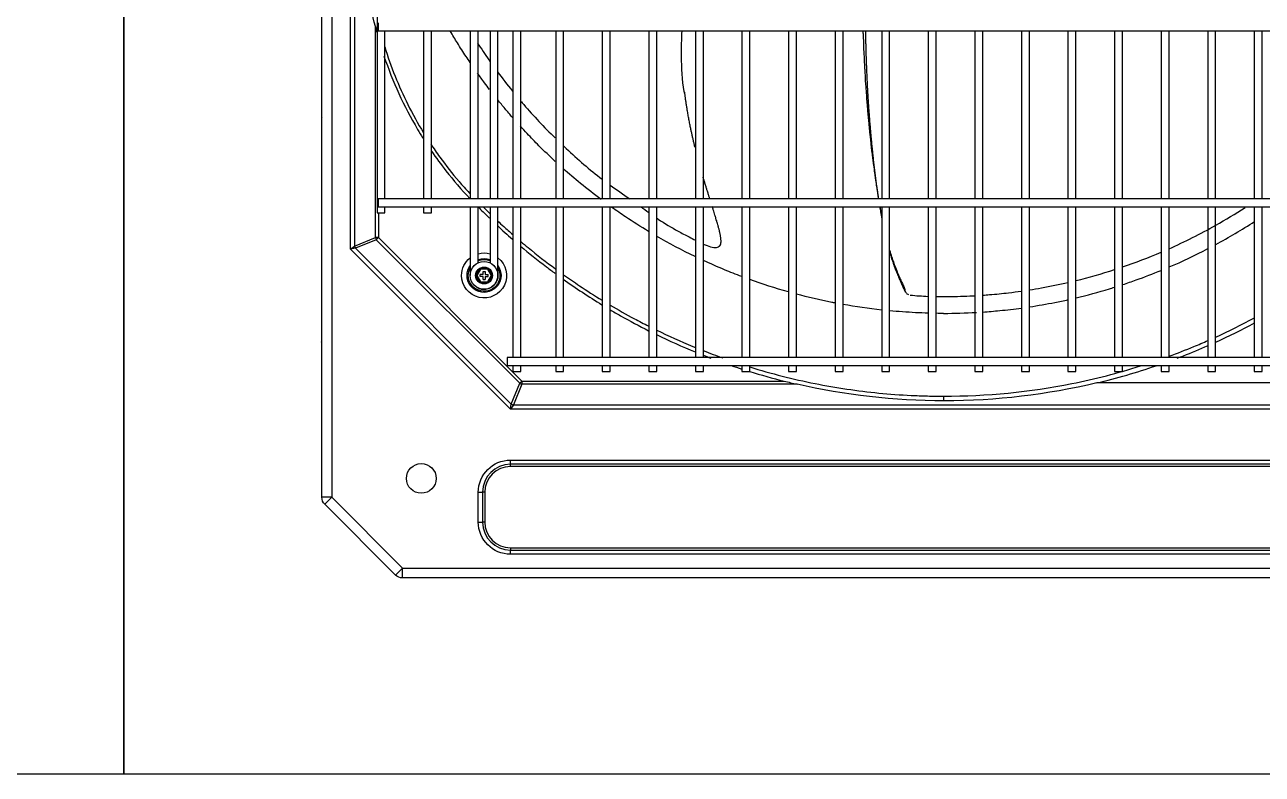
# Model space of a CAD drawing. Header units: millimetres. Extents: x 0 to 504600, y 0 to 118800.
# Drawn here: x 431814 to 432439, y 47238 to 47616 of the extents above; entities that cross this region are included whole.
import ezdxf

# ---------------------------------------------------------------- set-up
doc = ezdxf.new("R2010")
doc.units = ezdxf.units.MM
doc.header["$LTSCALE"] = 200
doc.layers.add('LG-AIRCON', color=240, linetype='Continuous')

# ---------------------------------------------------------------- blocks, each defined once
blk = doc.blocks.new('NEWUXB+UXA 1')
at = {"layer": 'LG-AIRCON', "color": 0}
for p, q in [((-621.14, 40.68), (-621.14, 721.67)), ((-616.14, 721.67), (-616.14, 40.68)), ((-606.73, 165.82), (-606.73, 656.37)), ((-604.61, 654.85), (-604.61, 167.34)), ((-593.28, 638.06), (-593.28, 184.13)), ((-594.14, 171.68), (-594.14, 278.15)), ((-592.71, 279.92), (-592.71, 277.92)), ((-592.71, 277.92), (-592.71, 275.92)), ((-592.71, 275.92), (591.81, 275.92)), ((-589.28, 191.13), (-589.28, 275.92)), ((-569.78, 275.92), (-569.78, 191.13)), ((-565.79, 191.13), (-565.79, 275.92)), ((-546.29, 275.92), (-546.29, 191.14)), ((-542.29, 191.14), (-542.29, 275.92)), ((-536.29, 275.92), (-536.29, 191.13)), ((-532.29, 191.13), (-532.29, 275.92)), ((-524.72, 275.92), (-524.72, 191.14)), ((-520.72, 191.14), (-520.72, 275.92)), ((-503.16, 275.92), (-503.16, 191.14)), ((-499.16, 191.14), (-499.16, 275.92)), ((-479.66, 275.92), (-479.66, 191.14)), ((-475.66, 191.14), (-475.66, 275.92)), ((-456.16, 275.92), (-456.16, 191.14)), ((-452.16, 191.14), (-452.16, 275.92)), ((-432.67, 275.92), (-432.67, 191.14)), ((-428.67, 191.14), (-428.67, 275.92)), ((-409.17, 275.92), (-409.17, 191.14)), ((-405.17, 191.14), (-405.17, 275.92)), ((-385.67, 275.92), (-385.67, 191.14)), ((-381.67, 191.14), (-381.67, 275.92)), ((-362.18, 275.92), (-362.18, 191.14)), ((-358.18, 191.14), (-358.18, 275.92)), ((-338.68, 275.92), (-338.68, 191.14)), ((-334.68, 191.14), (-334.68, 275.92)), ((-315.19, 275.92), (-315.19, 191.14)), ((-311.19, 191.14), (-311.19, 275.92)), ((-291.69, 275.92), (-291.69, 191.14)), ((-287.69, 191.14), (-287.69, 275.92)), ((-268.19, 275.92), (-268.19, 191.14)), ((-264.19, 191.14), (-264.19, 275.92)), ((-244.7, 275.92), (-244.7, 191.14)), ((-240.7, 191.14), (-240.7, 275.92)), ((-221.2, 275.92), (-221.2, 191.14)), ((-217.2, 191.14), (-217.2, 275.92)), ((-197.7, 275.92), (-197.7, 191.14)), ((-193.7, 191.14), (-193.7, 275.92)), ((-174.21, 275.92), (-174.21, 191.14)), ((-170.21, 191.14), (-170.21, 275.92)), ((-150.71, 275.92), (-150.71, 191.14)), ((-146.71, 191.14), (-146.71, 275.92)), ((-621.34, 231.79), (-621.34, 228.79)), ((-621.34, 228.79), (-621.34, 206.96)), ((-621.14, 228.79), (-621.34, 228.79)), ((591.81, 191.13), (-592.71, 191.13)), ((-592.71, 191.13), (-592.71, 189.13)), ((-592.71, 189.13), (-592.71, 187.13)), ((-593.28, 184.13), (-589.28, 184.13)), ((-592.71, 187.13), (591.81, 187.13)), ((-592.58, 184.13), (-592.58, 171.68)), ((-589.28, 184.13), (-589.28, 187.13)), ((-569.78, 187.13), (-569.78, 184.13)), ((-569.78, 184.13), (-565.79, 184.13)), ((-565.79, 184.13), (-565.79, 187.13)), ((-546.29, 187.14), (-546.29, 175.79)), ((-542.29, 175.79), (-542.29, 187.14)), ((-536.29, 187.13), (-536.29, 175.79)), ((-532.29, 175.79), (-532.29, 187.13)), ((-524.72, 187.14), (-524.72, 111.15)), ((-520.72, 111.15), (-520.72, 187.14)), ((-503.16, 187.14), (-503.16, 111.15)), ((-499.16, 111.15), (-499.16, 187.14)), ((-479.66, 187.14), (-479.66, 111.15)), ((-475.66, 111.15), (-475.66, 187.14)), ((-456.16, 187.14), (-456.16, 111.15)), ((-452.16, 111.15), (-452.16, 187.14)), ((-432.67, 187.14), (-432.67, 111.15)), ((-428.67, 111.15), (-428.67, 187.14)), ((-409.17, 187.14), (-409.17, 111.15)), ((-405.17, 111.15), (-405.17, 187.14)), ((-385.67, 187.14), (-385.67, 111.15)), ((-381.67, 111.15), (-381.67, 187.14)), ((-362.18, 187.14), (-362.18, 111.15)), ((-358.18, 111.15), (-358.18, 187.14)), ((-338.68, 187.14), (-338.68, 111.15)), ((-334.68, 111.15), (-334.68, 187.14)), ((-315.19, 187.14), (-315.19, 111.15)), ((-311.19, 111.15), (-311.19, 187.14)), ((-291.69, 187.14), (-291.69, 111.15)), ((-287.69, 111.15), (-287.69, 187.14)), ((-268.19, 187.14), (-268.19, 111.15)), ((-264.19, 111.15), (-264.19, 187.14)), ((-244.7, 187.14), (-244.7, 111.15)), ((-240.7, 111.15), (-240.7, 187.14)), ((-221.2, 187.14), (-221.2, 111.15)), ((-217.2, 111.15), (-217.2, 187.14)), ((-197.7, 187.14), (-197.7, 111.15)), ((-193.7, 111.15), (-193.7, 187.14)), ((-174.21, 187.14), (-174.21, 111.15)), ((-170.21, 111.15), (-170.21, 187.14)), ((-150.71, 187.14), (-150.71, 111.15)), ((-146.71, 111.15), (-146.71, 187.14)), ((-546.29, 175.79), (-546.29, 172.96)), ((-542.29, 172.96), (-542.29, 175.79)), ((-536.29, 175.79), (-536.29, 172.96)), ((-532.29, 172.96), (-532.29, 175.79)), ((-604.61, 167.34), (-594.14, 171.68)), ((-593.68, 170.58), (-604.16, 166.24)), ((-592.58, 171.68), (-594.14, 171.68)), ((-592.58, 171.68), (-593.68, 170.58)), ((-521.26, 98.16), (-593.68, 170.58)), ((-592.58, 171.68), (-520.16, 99.26)), ((-546.29, 172.96), (-546.29, 169.31)), ((-546.29, 172.55), (-546.29, 152.71)), ((-546.29, 172.55), (-546.29, 152.57)), ((-542.29, 169.31), (-542.29, 172.96)), ((-542.29, 158.87), (-542.29, 172.55)), ((-536.29, 172.96), (-536.29, 169.31)), ((-536.29, 169.31), (-536.29, 166.48)), ((-532.29, 169.31), (-532.29, 172.96)), ((-532.29, 172.96), (-532.29, 172.96)), ((-532.29, 169.31), (-532.29, 169.31)), ((-532.29, 166.48), (-532.29, 169.31)), ((-621.34, 166.98), (-621.34, 122.15)), ((-606.73, 165.82), (-604.61, 167.34)), ((-604.16, 166.24), (-606.73, 165.82)), ((-526.02, 85.1), (-606.73, 165.82)), ((-604.16, 166.24), (-525.6, 87.68)), ((-536.29, 166.48), (-536.29, 158.87)), ((-532.29, 152.71), (-532.29, 166.48)), ((-543.54, 152.55), (-541.41, 156.23)), ((-541.41, 156.23), (-537.16, 156.23)), ((-541.41, 156.23), (-541.13, 155.73)), ((-537.45, 155.73), (-537.16, 156.23)), ((-537.16, 156.23), (-535.04, 152.55)), ((-541.41, 148.87), (-543.54, 152.55)), ((-543.54, 152.55), (-542.96, 152.55)), ((-541.13, 155.73), (-542.96, 152.55)), ((-542.96, 152.55), (-541.13, 149.37)), ((-539.79, 153.05), (-541.29, 153.05)), ((-541.29, 152.05), (-541.29, 153.05)), ((-539.79, 152.05), (-541.29, 152.05)), ((-537.45, 155.73), (-541.13, 155.73)), ((-539.79, 154.55), (-538.79, 154.55)), ((-539.79, 153.05), (-539.79, 154.55)), ((-539.79, 150.55), (-539.79, 152.05)), ((-539.79, 150.55), (-538.79, 150.55)), ((-538.79, 154.55), (-538.79, 153.05)), ((-538.79, 153.05), (-537.29, 153.05)), ((-538.79, 152.05), (-538.79, 150.55)), ((-538.79, 152.05), (-537.29, 152.05)), ((-535.62, 152.55), (-537.45, 155.73)), ((-537.45, 149.37), (-535.62, 152.55)), ((-537.29, 152.05), (-537.29, 153.05)), ((-535.04, 152.55), (-537.16, 148.87)), ((-535.62, 152.55), (-535.04, 152.55)), ((-541.41, 148.87), (-541.13, 149.37)), ((-537.16, 148.87), (-541.41, 148.87)), ((-541.13, 149.37), (-537.45, 149.37)), ((-537.45, 149.37), (-537.16, 148.87)), ((-621.14, 122.15), (-621.34, 122.15)), ((-621.34, 122.15), (-621.34, 119.15)), ((526.82, 111.15), (-527.72, 111.15)), ((-527.72, 111.15), (-527.72, 109.15)), ((-527.72, 109.15), (-527.72, 107.15)), ((-527.72, 107.15), (526.82, 107.15)), ((-524.72, 107.15), (-524.72, 104.15)), ((-520.72, 104.15), (-520.72, 107.15)), ((-503.16, 107.15), (-503.16, 104.15)), ((-499.16, 104.15), (-499.16, 107.15)), ((-479.66, 107.15), (-479.66, 104.15)), ((-475.66, 104.15), (-475.66, 107.15)), ((-456.16, 107.15), (-456.16, 104.15)), ((-452.16, 104.15), (-452.16, 107.15)), ((-432.67, 107.15), (-432.67, 104.15)), ((-428.67, 104.15), (-428.67, 107.15)), ((-409.17, 107.15), (-409.17, 104.15)), ((-405.17, 104.15), (-405.17, 107.15)), ((-385.67, 107.15), (-385.67, 104.15)), ((-381.67, 104.15), (-381.67, 107.15)), ((-362.18, 107.15), (-362.18, 104.15)), ((-358.18, 104.15), (-358.18, 107.15)), ((-338.68, 107.15), (-338.68, 104.15)), ((-334.68, 104.15), (-334.68, 107.15)), ((-315.19, 107.15), (-315.19, 104.15)), ((-311.19, 104.15), (-311.19, 107.15)), ((-291.69, 107.15), (-291.69, 104.15)), ((-287.69, 104.15), (-287.69, 107.15)), ((-268.19, 107.15), (-268.19, 104.15)), ((-264.19, 104.15), (-264.19, 107.15)), ((-244.7, 107.15), (-244.7, 104.15)), ((-240.7, 104.15), (-240.7, 107.15)), ((-221.2, 107.15), (-221.2, 104.15)), ((-217.2, 104.15), (-217.2, 107.15)), ((-197.7, 107.15), (-197.7, 104.15)), ((-193.7, 104.15), (-193.7, 107.15)), ((-174.21, 107.15), (-174.21, 104.15)), ((-170.21, 104.15), (-170.21, 107.15)), ((-150.71, 107.15), (-150.71, 104.15)), ((-146.71, 104.15), (-146.71, 107.15)), ((-524.72, 104.15), (-520.72, 104.15)), ((-503.16, 104.15), (-499.16, 104.15)), ((-479.66, 104.15), (-475.66, 104.15)), ((-456.16, 104.15), (-452.16, 104.15)), ((-432.67, 104.15), (-428.67, 104.15)), ((-409.17, 104.15), (-405.17, 104.15)), ((-385.67, 104.15), (-381.67, 104.15)), ((-362.18, 104.15), (-358.18, 104.15)), ((-338.68, 104.15), (-334.68, 104.15)), ((-315.19, 104.15), (-311.19, 104.15)), ((-291.69, 104.15), (-287.69, 104.15)), ((-268.19, 104.15), (-264.19, 104.15)), ((-244.7, 104.15), (-240.7, 104.15)), ((-221.2, 104.15), (-217.2, 104.15)), ((-197.7, 104.15), (-193.7, 104.15)), ((-174.21, 104.15), (-170.21, 104.15)), ((-150.71, 104.15), (-146.71, 104.15)), ((-525.6, 87.68), (-521.26, 98.16)), ((-520.16, 97.7), (-524.5, 87.22)), ((-520.16, 99.26), (-521.26, 98.16)), ((-520.16, 99.26), (-387.89, 99.26)), ((-520.16, 99.26), (-520.16, 97.7)), ((-381.39, 97.7), (-520.16, 97.7)), ((-122.01, 98.34), (-230.22, 98.34)), ((-526.02, 85.1), (-525.6, 87.68)), ((-524.5, 87.22), (-526.02, 85.1)), ((525.55, 85.1), (-526.02, 85.1)), ((-524.5, 87.22), (524.03, 87.22)), ((-525.95, 59.43), (525.48, 59.43)), ((-525.95, 57.31), (-525.95, 59.43)), ((525.48, 57.31), (-525.95, 57.31)), ((-525.95, 56.19), (-525.95, 57.31)), ((525.48, 56.19), (-525.95, 56.19)), ((-616.14, 40.68), (-621.14, 40.68)), ((-619.67, 37.14), (-616.14, 40.68)), ((-616.14, 40.68), (-580.46, 5)), ((-542.19, 28.2), (-542.19, 43.19)), ((-542.19, 43.19), (-540.07, 43.19)), ((-540.07, 43.19), (-540.07, 28.2)), ((-538.95, 43.19), (-540.07, 43.19)), ((-538.95, 43.19), (-538.95, 28.2)), ((-583.99, 1.46), (-619.67, 37.14)), ((-542.19, 28.2), (-540.07, 28.2)), ((-538.95, 28.2), (-540.07, 28.2)), ((-525.95, 15.2), (525.48, 15.2)), ((-525.95, 15.2), (-525.95, 14.08)), ((-525.95, 14.08), (525.48, 14.08)), ((-525.95, 11.96), (-525.95, 14.08)), ((525.48, 11.96), (-525.95, 11.96)), ((-583.99, 1.46), (-580.46, 5)), ((-580.46, 5), (580.46, 5)), ((-580.46, 0), (-580.46, 5)), ((580.46, 0), (-580.46, 0))]:
    blk.add_line(p, q, dxfattribs=at)
for centre, radius in [((-539.29, 152.55), 7), ((-539.29, 152.55), 4.25), ((-539.29, 152.55), 4.25), ((-570.95, 50.19), 7.5)]:
    blk.add_circle(centre, radius, dxfattribs=at)
for centre, radius, start, end in [((-620.54, 231.79), 0.8, 138.58948, 180), ((-525.95, 43.19), 14.12, 90, 180), ((-525.95, 43.19), 13, 90, 180), ((-525.95, 28.2), 14.12, 180, 270), ((-525.95, 28.2), 13, 180, 270)]:
    blk.add_arc(centre, radius, start, end, dxfattribs=at)
at = {"layer": 'LG-AIRCON', "color": 0, "extrusion": (0, 0, -1)}
for centre, radius, start, end in [((539.29, 152.55), 11.33, 74.64936, 105.34505), ((539.29, 152.55), 11.33, 0, 51.85121), ((539.29, 152.55), 11.33, 128.14308, 0), ((539.29, 152.55), 8.56, 0, 35.19559), ((539.29, 152.55), 8.56, 144.78738, 0), ((539.29, 152.55), 8, 0, 28.95757), ((539.29, 152.55), 8, 151.01995, 0), ((539.29, 152.55), 8.56, 69.50254, 110.49186), ((539.29, 152.55), 8, 67.97802, 112.0104), ((620.54, 119.15), 0.8, 318.58948, 0), ((525.95, 43.19), 16.24, 0, 90), ((616.14, 40.68), 5, 315, 0), ((525.95, 28.2), 16.24, 270, 0), ((580.46, 5), 5, 270, 315)]:
    blk.add_arc(centre, radius, start, end, dxfattribs=at)
at = {"layer": 'LG-AIRCON', "color": 0}
for centre, major_axis in [((-592.58, 171.68), (0.84, -2.03)), ((-603.06, 167.34), (0.84, -2.03)), ((-520.16, 99.26), (2.03, -0.84)), ((-524.5, 88.78), (2.03, -0.84))]:
    blk.add_ellipse(centre, major_axis=major_axis, ratio=0.678598, start_param=4.438375, end_param=4.986403, dxfattribs=at)
for points, knots in [([(-594.14, 278.15), (-597.01, 289.68), (-598.8, 301.4), (-599.9, 319.25), (-600.17, 325.22), (-600.72, 337.15), (-600.96, 343.12), (-602.06, 372.99), (-602.49, 396.97), (-602.49, 420.93)], [0, 0, 0, 0, 0.25, 0.25, 0.375, 0.375, 0.5, 0.5, 1, 1, 1, 1]), ([(-546.37, 260), (-547.04, 261), (-549.21, 264.24), (-552.56, 269.47), (-555.15, 273.75), (-556.32, 275.75)], [0, 0, 0, 0, 0.194465, 0.627386, 1, 1, 1, 1]), ([(-438.15, 244.42), (-438.21, 244.71), (-439.39, 250.85), (-439.72, 261.42), (-439.64, 271.67), (-439.43, 275.92)], [0, 0, 0, 0, 0.028763, 0.596266, 1, 1, 1, 1]), ([(-348.14, 275.93), (-348.14, 275.63), (-348.14, 274.95), (-348.09, 273.83), (-347.95, 272.16), (-347.9, 270.22), (-347.88, 268.02), (-347.79, 265.62), (-347.58, 263.1), (-347.48, 260.95), (-347.45, 259.22), (-347.41, 257.65), (-347.19, 255.59), (-347.09, 253.36), (-347.02, 251.21), (-346.86, 248.9), (-346.61, 246.45), (-346.46, 244.31), (-346.39, 242.57), (-346.31, 240.94), (-346.03, 238.83), (-345.88, 236.51), (-345.74, 234.33), (-345.52, 232.04), (-345.23, 229.65), (-345.03, 227.52), (-344.91, 225.72), (-344.76, 224.01), (-344.4, 221.84), (-344.21, 219.28), (-343.98, 217.01), (-343.68, 214.71), (-343.34, 212.43), (-343.12, 210.18), (-342.78, 207.24), (-342.33, 204.99), (-342.06, 202.37), (-341.73, 199.87), (-341.27, 197.23), (-340.92, 195), (-340.66, 193.15), (-340.48, 192.01), (-340.36, 191.37), (-340.3, 191.12)], [0, 0, 0, 0, 0.010355, 0.022017, 0.034912, 0.06644, 0.084702, 0.104252, 0.145583, 0.183247, 0.197905, 0.209829, 0.23371, 0.264361, 0.282067, 0.301316, 0.342279, 0.380092, 0.394981, 0.407215, 0.43204, 0.463541, 0.481722, 0.501226, 0.542595, 0.579874, 0.594265, 0.606592, 0.633467, 0.667291, 0.686602, 0.707431, 0.750283, 0.785454, 0.798796, 0.843668, 0.862, 0.881783, 0.924485, 0.963805, 0.979109, 0.991789, 1, 1, 1, 1]), ([(-346.9, 275.93), (-346.9, 275.51), (-346.89, 274.76), (-346.86, 273.35), (-346.84, 272.02), (-346.8, 270.36), (-346.77, 269), (-346.73, 267.31), (-346.69, 265.79), (-346.64, 264.14), (-346.59, 262.66), (-346.54, 261.19), (-346.49, 259.55), (-346.43, 258.08), (-346.37, 256.44), (-346.3, 254.96), (-346.23, 253.3), (-346.16, 251.79), (-346.09, 250.28), (-346, 248.63), (-345.93, 247.17), (-345.84, 245.55), (-345.75, 244.1), (-345.66, 242.48), (-345.55, 240.87), (-345.46, 239.42), (-345.35, 237.8), (-345.25, 236.33), (-345.13, 234.69), (-345.03, 233.22), (-344.92, 231.77), (-344.79, 230.18), (-344.66, 228.61), (-344.53, 227.03), (-344.39, 225.46), (-344.27, 224.05), (-344.13, 222.48), (-343.99, 221.06), (-343.84, 219.47), (-343.7, 218.04), (-343.56, 216.62), (-343.39, 215.07), (-343.25, 213.68), (-343.08, 212.16), (-342.93, 210.79), (-342.75, 209.27), (-342.58, 207.75), (-342.41, 206.39), (-342.23, 204.88), (-342.06, 203.51), (-341.86, 201.98), (-341.68, 200.62), (-341.5, 199.27), (-341.3, 197.79), (-341.11, 196.47), (-340.9, 195.02), (-340.73, 193.86), (-340.52, 192.46), (-340.39, 191.64), (-340.31, 191.12)], [0, 0, 0, 0, 0.014465, 0.025686, 0.048127, 0.059348, 0.081789, 0.09301, 0.115451, 0.132282, 0.149113, 0.165944, 0.182775, 0.205216, 0.216437, 0.238878, 0.255709, 0.27254, 0.289371, 0.306202, 0.328643, 0.339864, 0.362305, 0.379136, 0.395967, 0.418408, 0.429629, 0.45207, 0.468901, 0.485732, 0.502563, 0.519394, 0.541835, 0.558666, 0.575497, 0.597939, 0.609159, 0.631601, 0.648431, 0.665262, 0.682093, 0.698924, 0.721366, 0.732586, 0.755028, 0.771859, 0.78869, 0.811131, 0.822351, 0.844793, 0.861624, 0.878455, 0.895286, 0.912117, 0.934558, 0.945779, 0.96822, 0.97944, 1, 1, 1, 1]), ([(-542.62, 269.83), (-540.76, 266.96), (-538.67, 263.86), (-536.51, 260.78), (-536.34, 260.53)], [0, 0, 0, 0, 0.918999, 1, 1, 1, 1]), ([(-589.78, 263.22), (-585.43, 250.29), (-579.78, 237.96), (-571.95, 224.75), (-571.06, 223.29), (-570.15, 221.84)], [0, 0, 0, 0, 0.888688, 0.888688, 1, 1, 1, 1]), ([(-589.53, 268.27), (-589.49, 268.13), (-589.44, 267.98), (-586.36, 257.93), (-582.42, 248.1), (-575.34, 233.92), (-572.7, 229.17), (-569.86, 224.54)], [0, 0, 0, 0, 0.009339, 0.009339, 0.659059, 0.659059, 1, 1, 1, 1]), ([(-536.54, 246.39), (-537.37, 247.48), (-539.39, 250.16), (-541.37, 252.87), (-542.53, 254.49)], [0, 0, 0, 0, 0.406175, 1, 1, 1, 1]), ([(-432.83, 217.01), (-432.91, 217.32), (-433.12, 218.21), (-433.48, 219.68), (-433.88, 221.41), (-434.27, 223.14), (-434.65, 224.87), (-435.06, 226.79), (-435.41, 228.52), (-435.79, 230.46), (-436.08, 232.01), (-436.43, 233.96), (-436.73, 235.71), (-437.06, 237.69), (-437.34, 239.48), (-437.6, 241.3), (-437.85, 243.12), (-438.01, 244.33), (-438.09, 244.94)], [0, 0, 0, 0, 0.034815, 0.097756, 0.160698, 0.223639, 0.28658, 0.349522, 0.433443, 0.475404, 0.559326, 0.601287, 0.685208, 0.74815, 0.811091, 0.874032, 0.936973, 1, 1, 1, 1]), ([(-524.95, 232.24), (-526.22, 233.7), (-528.73, 236.63), (-531.18, 239.62), (-532.39, 241.11)], [0, 0, 0, 0, 0.502284, 1, 1, 1, 1]), ([(-520.83, 240.52), (-520.32, 239.93), (-514.85, 233.55), (-509.01, 227.36), (-503.44, 221.89)], [0, 0, 0, 0, 0.092857, 1, 1, 1, 1]), ([(-511.63, 217.99), (-513.62, 220.01), (-516.78, 223.23), (-519.85, 226.55), (-520.98, 227.79)], [0, 0, 0, 0, 0.627651, 1, 1, 1, 1]), ([(-566.21, 218.83), (-564.74, 216.61), (-563.22, 214.41), (-558.59, 208.05), (-555.36, 203.95), (-550.22, 197.99), (-548.47, 196.03), (-546.58, 194.01), (-546.48, 193.91), (-546.39, 193.81)], [0, 0, 0, 0, 0.252174, 0.252174, 0.74207, 0.74207, 0.987018, 0.987018, 1, 1, 1, 1]), ([(-565.83, 215.27), (-563.5, 211.88), (-561.06, 208.56), (-554.73, 200.48), (-550.7, 195.81), (-546.45, 191.34)], [0, 0, 0, 0, 0.39962, 0.39962, 1, 1, 1, 1]), ([(-499.25, 217.85), (-498.77, 217.4), (-492.57, 211.57), (-486.06, 205.91), (-479.69, 201.07)], [0, 0, 0, 0, 0.077831, 1, 1, 1, 1]), ([(-480.28, 190.85), (-483.79, 193.48), (-487.25, 196.18), (-493.6, 201.4), (-496.52, 203.89), (-499.38, 206.44)], [0, 0, 0, 0, 0.533334, 0.533334, 1, 1, 1, 1]), ([(-425.39, 191.12), (-425.39, 191.12), (-425.54, 191.59), (-425.84, 192.56), (-426.25, 193.85), (-426.66, 195.18), (-427.08, 196.52), (-427.5, 197.89), (-427.92, 199.26), (-428.32, 200.59), (-428.62, 201.59), (-428.76, 202.06)], [0, 0, 0, 0, 0.000305, 0.138428, 0.276551, 0.368633, 0.506756, 0.644879, 0.736961, 0.875084, 1, 1, 1, 1]), ([(-456.34, 174.76), (-460.24, 177.11), (-464.09, 179.55), (-470.22, 183.65), (-472.55, 185.25), (-474.85, 186.89)], [0, 0, 0, 0, 0.617576, 0.617576, 1, 1, 1, 1]), ([(-452.18, 181.48), (-451.94, 181.32), (-448.44, 178.95), (-443.03, 175.71), (-436.66, 172.37), (-433.75, 170.89), (-432.7, 170.37)], [0, 0, 0, 0, 0.039319, 0.566519, 0.843939, 1, 1, 1, 1]), ([(-419.96, 168.24), (-419.91, 168.38), (-419.85, 168.64), (-419.8, 168.94), (-419.75, 169.4), (-419.74, 169.76), (-419.75, 170.2), (-419.78, 170.71), (-419.82, 171.17), (-419.9, 171.76), (-419.98, 172.28), (-420.09, 172.92), (-420.21, 173.52), (-420.37, 174.28), (-420.56, 175.07), (-420.76, 175.88), (-420.95, 176.61), (-421.15, 177.35), (-421.39, 178.23), (-421.66, 179.14), (-421.97, 180.2), (-422.26, 181.15), (-422.55, 182.13), (-422.86, 183.12), (-423.22, 184.27), (-423.59, 185.44), (-423.9, 186.44), (-424.08, 186.99), (-424.16, 187.24)], [0, 0, 0, 0, 0.051203, 0.085927, 0.120651, 0.155375, 0.190098, 0.224822, 0.259546, 0.29427, 0.328994, 0.363718, 0.398442, 0.433165, 0.485251, 0.519975, 0.554699, 0.589423, 0.624147, 0.676233, 0.710956, 0.763042, 0.797766, 0.83249, 0.884576, 0.936662, 0.971386, 1, 1, 1, 1]), ([(-339.67, 187.14), (-339.67, 187.13), (-339.59, 186.68), (-339.44, 185.8), (-339.22, 184.51), (-339.02, 183.38), (-338.84, 182.38), (-338.73, 181.8), (-338.68, 181.5)], [0, 0, 0, 0, 0.008257, 0.234671, 0.461085, 0.687499, 0.838441, 1, 1, 1, 1]), ([(-339.56, 187.14), (-339.54, 187.05), (-339.46, 186.48), (-339.29, 185.38), (-339.01, 183.74), (-338.8, 182.69), (-338.68, 182.12)], [0, 0, 0, 0, 0.049758, 0.328143, 0.614367, 1, 1, 1, 1]), ([(-193.7, 166.05), (-185.8, 169.56), (-172.92, 176), (-160.25, 183.65), (-155.37, 186.81)], [0, 0, 0, 0, 0.61117, 1, 1, 1, 1]), ([(-532.48, 180.08), (-531.45, 179.12), (-530.41, 178.16), (-527.86, 175.85), (-526.35, 174.51), (-524.83, 173.18)], [0, 0, 0, 0, 0.410399, 0.410399, 1, 1, 1, 1]), ([(-520.73, 169.65), (-519.53, 168.63), (-518.32, 167.63), (-512.58, 162.91), (-507.96, 159.32), (-503.25, 155.85)], [0, 0, 0, 0, 0.211709, 0.211709, 1, 1, 1, 1]), ([(-520.88, 167.35), (-516.63, 163.76), (-512.3, 160.29), (-506.4, 155.8), (-504.91, 154.69), (-503.42, 153.59)], [0, 0, 0, 0, 0.749906, 0.749906, 1, 1, 1, 1]), ([(-428.69, 168.45), (-428.06, 168.16), (-426.37, 167.43), (-424.13, 166.7), (-422.11, 166.61), (-421.19, 166.85), (-420.62, 167.21), (-420.18, 167.65), (-419.99, 168.05), (-419.92, 168.36)], [0, 0, 0, 0, 0.20564, 0.547118, 0.687895, 0.809193, 0.86101, 0.907117, 1, 1, 1, 1]), ([(-334.68, 165.18), (-334.66, 165.1), (-334.54, 164.71), (-334.39, 164.21), (-334.12, 163.3), (-333.71, 162.07), (-333.11, 160.27), (-331.9, 156.86), (-330.38, 153.12), (-328.82, 149.54), (-327.93, 147.75), (-327.39, 146.63), (-327.07, 145.76), (-326.98, 144.83), (-326.9, 144.38), (-326.88, 144.19)], [0, 0, 0, 0, 0.011818, 0.05826, 0.078147, 0.142338, 0.204041, 0.310202, 0.571842, 0.682665, 0.781248, 0.831854, 0.86924, 0.927978, 1, 1, 1, 1]), ([(-334.68, 164.21), (-334.68, 164.2), (-334.61, 163.95), (-334.43, 163.34), (-334.13, 162.36), (-333.82, 161.4), (-333.54, 160.57), (-333.26, 159.75), (-332.94, 158.81), (-332.61, 157.9), (-332.32, 157.11), (-332.02, 156.33), (-331.72, 155.56), (-331.38, 154.7), (-331.08, 153.96), (-330.78, 153.23), (-330.53, 152.63), (-330.27, 152.02), (-329.98, 151.34), (-329.7, 150.68), (-329.42, 150.02), (-329.19, 149.51), (-328.95, 148.95), (-328.75, 148.5), (-328.52, 147.96), (-328.34, 147.55), (-328.13, 147.08), (-327.95, 146.66), (-327.8, 146.31), (-327.64, 145.94), (-327.57, 145.78), (-327.55, 145.73)], [0, 0, 0, 0, 0.001018, 0.033246, 0.081587, 0.129929, 0.162157, 0.194385, 0.242727, 0.291069, 0.323297, 0.355525, 0.403867, 0.436095, 0.484437, 0.516665, 0.548893, 0.581121, 0.613349, 0.661691, 0.693919, 0.726147, 0.758375, 0.790603, 0.82283, 0.855058, 0.887286, 0.919514, 0.951742, 0.98397, 1, 1, 1, 1]), ([(-409.28, 151.97), (-412.19, 153.07), (-415.09, 154.21), (-421.61, 156.92), (-425.23, 158.5), (-428.81, 160.16)], [0, 0, 0, 0, 0.44095, 0.44095, 1, 1, 1, 1]), ([(-543.23, 146.87), (-543.07, 146.74), (-542.65, 146.42), (-541.73, 145.94), (-540.25, 145.54), (-538.17, 145.51), (-536.15, 146.17), (-534.51, 147.35), (-533.34, 148.7), (-532.5, 150.49), (-532.3, 151.82), (-532.29, 152.55)], [0, 0, 0, 0, 0.042244, 0.108681, 0.210744, 0.339451, 0.513473, 0.618017, 0.733965, 0.8613, 1, 1, 1, 1]), ([(-499.16, 152.89), (-496.54, 151.02), (-493.88, 149.19), (-487.44, 144.87), (-483.62, 142.43), (-479.74, 140.06)], [0, 0, 0, 0, 0.415669, 0.415669, 1, 1, 1, 1]), ([(-217.49, 147.81), (-217.35, 147.86), (-217.21, 147.91), (-214.81, 148.7), (-212.56, 149.47), (-206.06, 151.79), (-201.85, 153.41), (-197.69, 155.12)], [0, 0, 0, 0, 0.021083, 0.021083, 0.358408, 0.358408, 1, 1, 1, 1]), ([(-327.46, 145.53), (-327.29, 145.21), (-326.92, 144.57), (-326.52, 143.83), (-325.97, 143.34), (-325.46, 143), (-325.18, 142.86)], [0, 0, 0, 0, 0.181976, 0.413188, 0.708779, 1, 1, 1, 1]), ([(-287.68, 142.61), (-286.54, 142.69), (-282.2, 143.02), (-275.7, 143.67), (-270.35, 144.37), (-268.19, 144.67)], [0, 0, 0, 0, 0.175255, 0.666459, 1, 1, 1, 1]), ([(-264.19, 145.27), (-262.15, 145.59), (-255.65, 146.68), (-249.16, 148.01), (-244.7, 149.03)], [0, 0, 0, 0, 0.31466, 1, 1, 1, 1]), ([(-240.62, 141.28), (-235, 142.62), (-229.41, 144.13), (-222.95, 146.08), (-222.06, 146.36), (-221.16, 146.64)], [0, 0, 0, 0, 0.861253, 0.861253, 1, 1, 1, 1]), ([(-475.66, 137.61), (-471.66, 135.24), (-467.59, 132.95), (-461.09, 129.46), (-458.68, 128.21), (-456.25, 126.99)], [0, 0, 0, 0, 0.633211, 0.633211, 1, 1, 1, 1]), ([(-362.19, 138.66), (-362.73, 138.76), (-363.27, 138.87), (-369.83, 140.17), (-375.82, 141.57), (-381.76, 143.15)], [0, 0, 0, 0, 0.081892, 0.081892, 1, 1, 1, 1]), ([(-324.32, 142.65), (-321.28, 142.35), (-318.24, 142.13), (-315.22, 142.01), (-315.18, 142.01)], [0, 0, 0, 0, 0.989422, 1, 1, 1, 1]), ([(-311.17, 141.91), (-309.67, 141.9), (-304, 141.9), (-297.51, 142.05), (-292.53, 142.3), (-291.68, 142.35)], [0, 0, 0, 0, 0.229112, 0.868027, 1, 1, 1, 1]), ([(-264.14, 136.7), (-259.83, 137.36), (-255.54, 138.11), (-249.05, 139.4), (-246.84, 139.86), (-244.64, 140.35)], [0, 0, 0, 0, 0.659092, 0.659092, 1, 1, 1, 1]), ([(-475.8, 135.35), (-474.01, 134.29), (-472.21, 133.25), (-465.75, 129.6), (-461.04, 127.08), (-456.29, 124.68)], [0, 0, 0, 0, 0.279714, 0.279714, 1, 1, 1, 1]), ([(-315.19, 133.53), (-317.35, 133.59), (-319.49, 133.67), (-326, 133.99), (-330.35, 134.3), (-334.69, 134.71)], [0, 0, 0, 0, 0.331279, 0.331279, 1, 1, 1, 1]), ([(-287.67, 134.11), (-284.82, 134.31), (-281.97, 134.55), (-275.46, 135.19), (-271.8, 135.62), (-268.15, 136.12)], [0, 0, 0, 0, 0.43543, 0.43543, 1, 1, 1, 1]), ([(-452.19, 124.97), (-446.21, 122.06), (-440.14, 119.33), (-433.61, 116.62), (-433.18, 116.44), (-432.75, 116.27)], [0, 0, 0, 0, 0.9348, 0.9348, 1, 1, 1, 1]), ([(-193.65, 111.83), (-189.47, 113.36), (-185.32, 114.98), (-178.82, 117.67), (-176.45, 118.68), (-174.09, 119.72)], [0, 0, 0, 0, 0.635021, 0.635021, 1, 1, 1, 1]), ([(-189.56, 110.84), (-188.54, 111.23), (-187.51, 111.62), (-182.32, 113.65), (-178.17, 115.37), (-174.06, 117.17)], [0, 0, 0, 0, 0.197193, 0.197193, 1, 1, 1, 1]), ([(-405.23, 106.39), (-394.42, 103.05), (-383.44, 100.27), (-361.73, 95.93), (-350.98, 94.33), (-334.7, 92.72), (-329.27, 92.32), (-321.11, 91.93), (-318.38, 91.83), (-312.94, 91.69), (-310.17, 91.66), (-307.49, 91.67)], [0, 0, 0, 0, 0.344826, 0.344826, 0.672413, 0.672413, 0.836207, 0.836207, 0.918103, 0.918103, 1, 1, 1, 1]), ([(-307.48, 91.67), (-285.75, 91.65), (-263.92, 93.81), (-231.07, 100.35), (-219.51, 103.31), (-208.14, 106.89)], [0, 0, 0, 0, 0.642828, 0.642828, 1, 1, 1, 1])]:
    blk.add_open_spline(points, degree=3, knots=knots, dxfattribs=at)
for points in [[(-594.14, 278.15), (-593.87, 277.07), (-593.59, 275.97), (-593.29, 274.87)], [(-532.57, 255.31), (-530.14, 252.03), (-527.63, 248.78), (-525.03, 245.57)], [(-503.39, 210.07), (-506.18, 212.64), (-508.91, 215.27), (-511.63, 217.99)], [(-475.74, 198.15), (-472.46, 195.79), (-469.12, 193.49), (-465.77, 191.15)], [(-542.32, 187.12), (-542.1, 186.9), (-541.88, 186.68), (-541.65, 186.46)], [(-541.65, 186.46), (-539.95, 184.76), (-538.23, 183.07), (-536.49, 181.4)], [(-539.78, 187.08), (-538.68, 185.99), (-537.56, 184.9), (-536.43, 183.82)], [(-460.08, 187.13), (-458.79, 186.2), (-457.5, 185.26), (-456.2, 184.32)], [(-532.57, 177.7), (-530.07, 175.38), (-527.54, 173.1), (-524.97, 170.86)], [(-170.18, 168.17), (-163.51, 171.77), (-156.99, 175.64), (-150.62, 179.76)], [(-432.81, 162.05), (-439.44, 165.25), (-445.95, 168.7), (-452.32, 172.39)], [(-217.2, 156.85), (-210.7, 159.06), (-204.19, 161.55), (-197.7, 164.31)], [(-193.64, 156.82), (-187.02, 159.66), (-180.52, 162.75), (-174.15, 166.06)], [(-499.39, 150.68), (-493.02, 146.14), (-486.47, 141.82), (-479.8, 137.75)], [(-385.74, 144.24), (-392.33, 146.09), (-398.85, 148.18), (-405.29, 150.5)], [(-240.7, 149.98), (-234.21, 151.57), (-227.71, 153.41), (-221.2, 155.52)], [(-338.7, 135.12), (-345.23, 135.83), (-351.75, 136.77), (-358.22, 137.92)], [(-307.48, 133.43), (-308.72, 133.43), (-309.96, 133.44), (-311.19, 133.45)], [(-307.48, 133.43), (-301.94, 133.43), (-296.42, 133.59), (-290.93, 133.9)], [(-170.12, 121.51), (-163.53, 124.52), (-157.02, 127.77), (-150.62, 131.22)], [(-170.11, 118.94), (-163.49, 121.95), (-156.96, 125.17), (-150.57, 128.59)], [(-452.29, 122.7), (-445.88, 119.58), (-439.37, 116.66), (-432.77, 113.96)], [(-428.71, 114.64), (-425.43, 113.35), (-422.14, 112.11), (-418.83, 110.93)], [(-428.78, 112.36), (-427.5, 111.85), (-426.22, 111.36), (-424.93, 110.87)], [(-414.55, 107.12), (-412.78, 106.52), (-411.01, 105.93), (-409.24, 105.36)], [(-230.22, 98.34), (-220.05, 100.77), (-210.04, 103.66), (-200.19, 107.01)], [(-405.26, 104.11), (-399.53, 102.34), (-393.74, 100.72), (-387.89, 99.26)], [(-387.89, 99.26), (-385.71, 98.71), (-383.53, 98.19), (-381.39, 97.7)], [(-307.19, 89.35), (-332.58, 89.32), (-357.3, 92.18), (-381.39, 97.7)], [(-230.22, 98.34), (-255.2, 92.4), (-280.84, 89.32), (-307.19, 89.35)], [(-307.48, 91.67), (-307.48, 91.09), (-307.48, 90.26), (-307.48, 89.35)]]:
    blk.add_open_spline(points, degree=3, dxfattribs=at)

msp = doc.modelspace()

# ---------------------------------------------------------------- linework, layer by layer
at = {"layer": 'LG-AIRCON', "color": 8}
for points in [[(430024.22, 48198.42), (431864.22, 48198.42), (431864.22, 47238.42), (430024.22, 47238.42)], [(431864.22, 48198.42), (434234.22, 48198.42), (434234.22, 47238.42), (431864.22, 47238.42)]]:
    msp.add_lwpolyline(points, close=True, dxfattribs=at)

# ---------------------------------------------------------------- block references
at = {"layer": 'LG-AIRCON', "color": 30}
msp.add_blockref('NEWUXB+UXA 1', (432585.24, 47337.41), dxfattribs=at)

doc.saveas('drawing.dxf')
